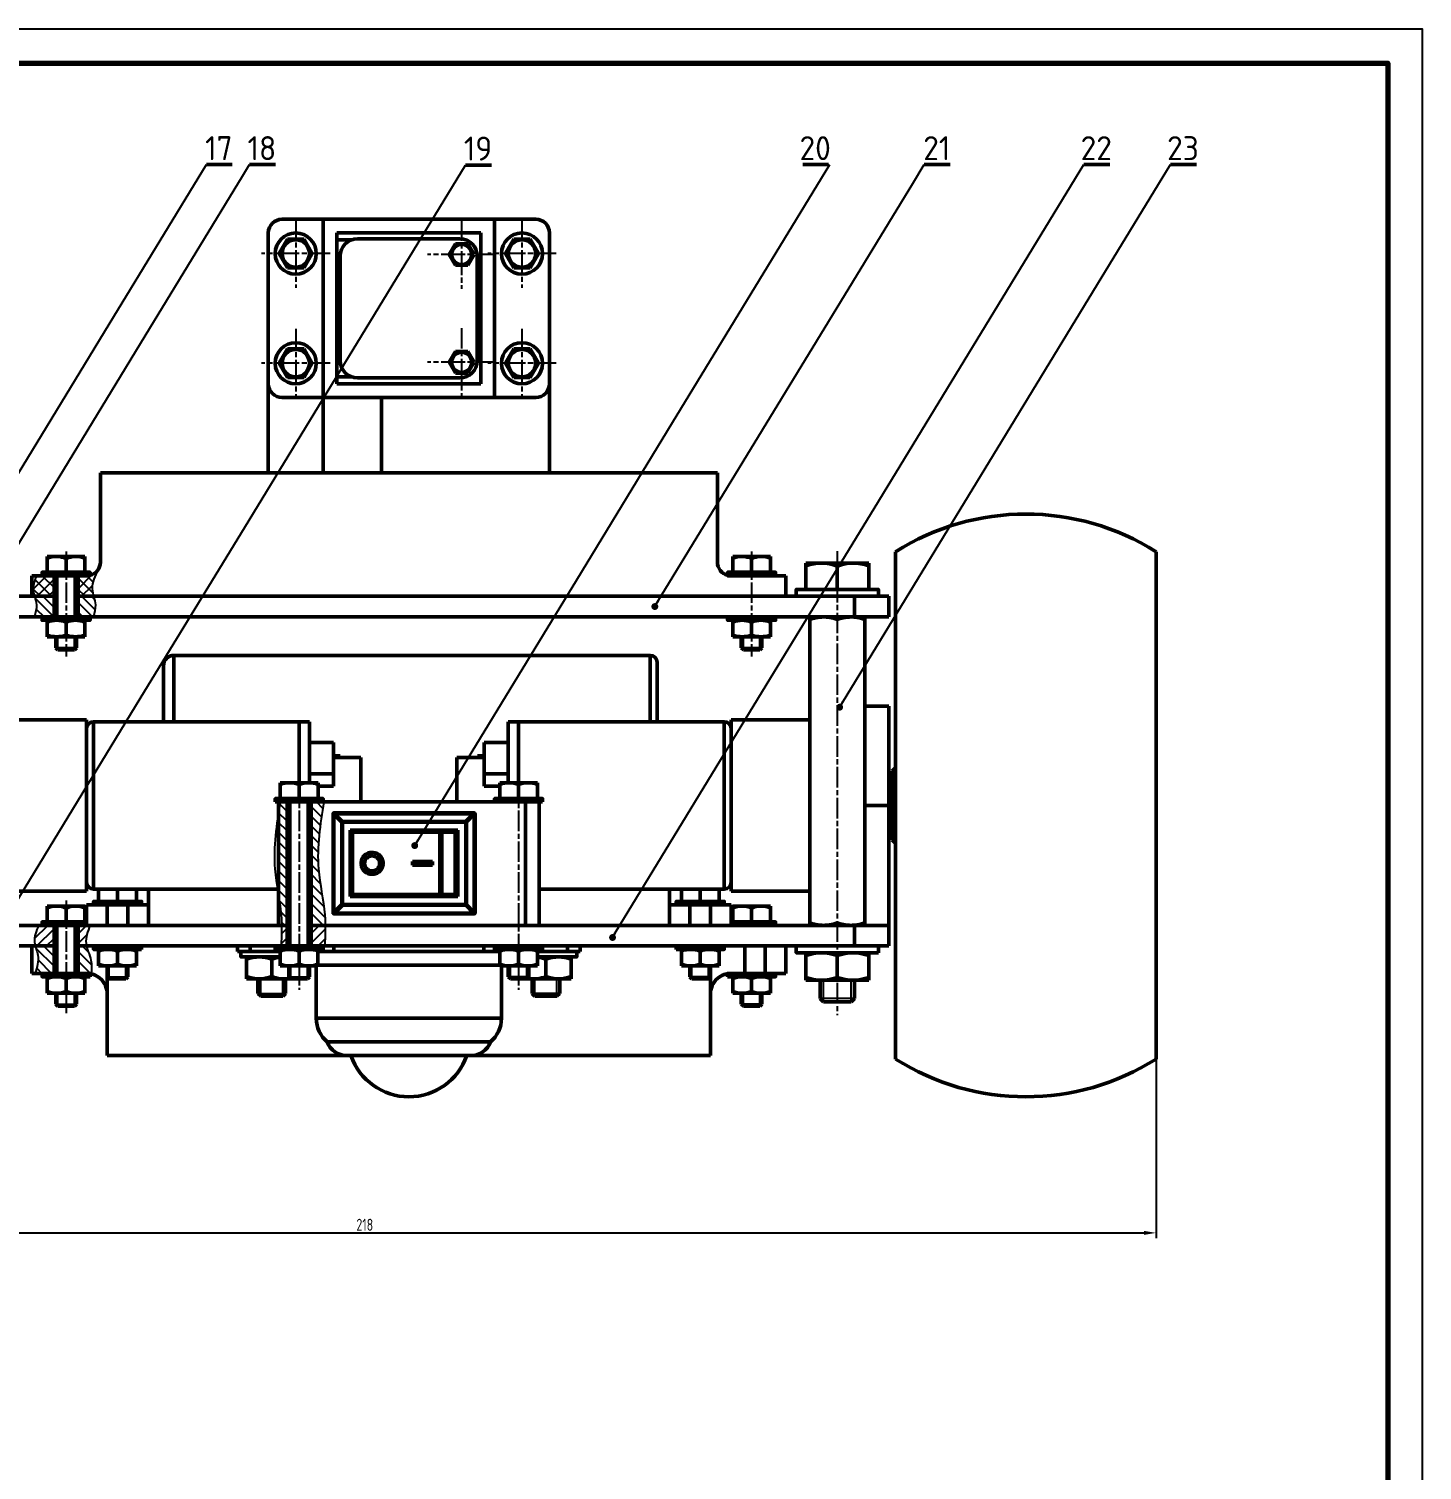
# Model space of a CAD drawing. Header units: millimetres. Extents: x -10 to 1179, y 16 to 857.
# Drawn here: x 772.6 to 1179.1, y 436.1 to 856.6 of the extents above; entities that cross this region are included whole.
import ezdxf

# ---------------------------------------------------------------- set-up
doc = ezdxf.new("R2010")
doc.units = ezdxf.units.MM
doc.header["$LTSCALE"] = 0.25
doc.linetypes.add('ACAD_ISO08W100', pattern=[36, 24, -3, 6, -3])
for name, color, linetype, lineweight in [('Duong_dam', 1, 'Continuous', 50), ('Duong_manh', 5, 'Continuous', 25), ('Duong_tam', 110, 'ACAD_ISO08W100', 25), ('Khung_ten', 191, 'Continuous', 70)]:
    doc.layers.add(name, color=color, linetype=linetype, lineweight=lineweight)
doc.layers.add('Khung_bao', color=8, linetype='Continuous', lineweight=25, plot=False)
doc.styles.get("Standard").update_dxf_attribs({"font": 'tcvn+7284-2003i.ttf', "width": 0.76, "height": 3.5})
doc.styles.add('TCVN', font='tcvn+7284-2003i.ttf', dxfattribs={"height": 7})
doc.dimstyles.new('ISO-25-copy', dxfattribs={"dimtxt": 3.5, "dimasz": 3.5, "dimexe": 1.5, "dimexo": 0, "dimtad": 1, "dimtoh": 1, "dimtxsty": 'Standard', "dimcen": 5, "dimadec": 0, "dimazin": 0, "dimtfac": 1, "dimtmove": 0, "dimatfit": 3, "dimfxl": 1, "dimarcsym": 0})
pattern_1 = [(135, (1396.7345, -2222.835), (-1.4142136, -1.4142136), [])]
pattern_2 = [(45, (1396.7345, -2222.835), (-1.4142136, 1.4142136), [])]

# ---------------------------------------------------------------- blocks, each defined once
blk = doc.blocks.new('*D119')
at = {"layer": 'Defpoints', "color": 0, "transparency": 16777216}
for p in [(665.46, 556.08), (1101.46, 556.08), (1101.46, 505.36)]:
    blk.add_point(p, dxfattribs=at)
at = {"layer": 'Duong_manh', "color": 0, "linetype": 'Continuous', "lineweight": -2, "transparency": 16777216}
for p, q in [((665.46, 556.08), (665.46, 503.86)), ((1101.46, 556.08), (1101.46, 503.86)), ((668.96, 505.36), (1097.96, 505.36))]:
    blk.add_line(p, q, dxfattribs=at)
at = {"layer": 'Duong_manh', "color": 0, "transparency": 16777216}
for points in [[(668.96, 505.94), (668.96, 504.78), (665.46, 505.36)], [(1097.96, 505.94), (1097.96, 504.78), (1101.46, 505.36)]]:
    blk.add_solid(points, dxfattribs=at)
at = {"layer": 'Duong_manh', "color": 0, "transparency": 16777216, "insert": (870.6, 507.73), "char_height": 3.5, "attachment_point": 5}
blk.add_mtext('218', dxfattribs=at)
blk = doc.blocks.new('_Dot')
at = {"color": 0, "linetype": 'ByBlock', "lineweight": -2}
blk.add_line((-0.5, 0), (-1, 0), dxfattribs=at)
at = {"color": 0, "linetype": 'ByBlock', "const_width": 0.5}
blk.add_lwpolyline([(-0.25, 0, 1), (0.25, 0, 1)], format="xyb", close=True, dxfattribs=at)

msp = doc.modelspace()

# ---------------------------------------------------------------- hatches: boundary and pattern name
at = {"layer": 'Duong_manh'}
h = msp.add_hatch(dxfattribs=at)
h.set_pattern_fill('_U', color=256, scale=2.3, angle=45, double=1, pattern_type=0)
h.set_pattern_definition([(45, (1396.7345, -2222.835), (-1.6263456, 1.6263456), []), (135, (1396.7345, -2222.835), (-1.6263456, -1.6263456), [])])
edge = h.paths.add_edge_path()
edge.add_spline(control_points=[(791.487, 691.077), (791.284, 691.82), (790.596, 694.444), (791.854, 696.99), (792.757, 698.819)], knot_values=[0, 0, 0, 0, 2.2725617, 8.0537651, 8.0537651, 8.0537651, 8.0537651], degree=3, periodic=0)
edge.add_arc((789.455, 701.077), 4, 284.48401, 325.62538, ccw=False)
edge.add_line((790.456, 697.204), (790.456, 697.077))
edge.add_line((790.456, 697.077), (786.961, 697.077))
edge.add_line((786.961, 697.077), (786.961, 691.077))
edge.add_line((786.961, 691.077), (791.487, 691.077))
edge = h.paths.add_edge_path()
edge.add_spline(control_points=[(774.848, 697.077), (774.338, 695.82), (773.533, 693.834), (774.047, 691.819), (774.254, 691.077)], knot_values=[0, 0, 0, 0, 3.9123082, 6.1821122, 6.1821122, 6.1821122, 6.1821122], degree=3, periodic=0)
edge.add_line((774.254, 691.077), (779.949, 691.077))
edge.add_line((779.949, 691.077), (779.949, 697.077))
edge.add_line((779.949, 697.077), (776.456, 697.077))
edge.add_line((776.456, 697.077), (774.848, 697.077))
h = msp.add_hatch(dxfattribs=at)
h.set_pattern_fill('_U', color=256, scale=2, angle=135, pattern_type=0)
h.set_pattern_definition(pattern_1)
edge = h.paths.add_edge_path()
edge.add_line((779.949, 691.077), (774.254, 691.077))
edge.add_spline(control_points=[(774.254, 691.077), (774.483, 690.252), (775.089, 688.255), (774.538, 686.251), (774.215, 685.077)], knot_values=[6.1821122, 6.1821122, 6.1821122, 6.1821122, 8.7040199, 12.2691773, 12.2691773, 12.2691773, 12.2691773], degree=3, periodic=0)
edge.add_line((774.215, 685.077), (779.949, 685.077))
edge.add_line((779.949, 685.077), (779.949, 691.077))
edge = h.paths.add_edge_path()
edge.add_spline(control_points=[(791.418, 685.077), (791.736, 686.25), (792.277, 688.252), (791.711, 690.253), (791.487, 691.077)], knot_values=[8.0537651, 8.0537651, 8.0537651, 8.0537651, 11.6189225, 14.1380724, 14.1380724, 14.1380724, 14.1380724], degree=3, periodic=0)
edge.add_line((791.487, 691.077), (786.961, 691.077))
edge.add_line((786.961, 691.077), (786.961, 685.077))
edge.add_line((786.961, 685.077), (790.455, 685.077))
edge.add_line((790.455, 685.077), (791.418, 685.077))
h = msp.add_hatch(dxfattribs=at)
h.set_pattern_fill('_U', color=256, scale=2, angle=135, pattern_type=0)
h.set_pattern_definition(pattern_1)
edge = h.paths.add_edge_path()
edge.add_line((847.97, 631.077), (845.919, 631.077))
edge.add_spline(control_points=[(845.919, 631.077), (845.763, 630.102), (845.606, 629.127), (845.455, 628.153)], knot_values=[0, 0, 0, 0, 2.9253951, 2.9253951, 2.9253951, 2.9253951], degree=3, periodic=0)
edge.add_line((845.455, 628.153), (845.455, 603.797))
edge.add_spline(control_points=[(845.455, 603.797), (845.763, 601.91), (846.201, 599.011), (846.311, 596.094), (846.324, 595.077)], knot_values=[27.423294, 27.423294, 27.423294, 27.423294, 33.1433534, 36.1952662, 36.1952662, 36.1952662, 36.1952662], degree=3, periodic=0)
edge.add_line((846.324, 595.077), (847.97, 595.077))
edge.add_line((847.97, 595.077), (847.97, 631.077))
edge = h.paths.add_edge_path()
edge.add_spline(control_points=[(859.056, 595.077), (859.043, 596.094), (858.834, 601.609), (855.83, 613.499), (857.602, 624.542), (858.651, 631.077)], knot_values=[0, 0, 0, 0, 3.0519128, 16.5838648, 36.1952662, 36.1952662, 36.1952662, 36.1952662], degree=3, periodic=0)
edge.add_line((858.651, 631.077), (854.955, 631.077))
edge.add_line((854.955, 631.077), (854.955, 595.077))
edge.add_line((854.955, 595.077), (859.056, 595.077))
h = msp.add_hatch(dxfattribs=at)
h.set_pattern_fill('_U', color=256, scale=2, angle=45, pattern_type=0)
h.set_pattern_definition(pattern_2)
edge = h.paths.add_edge_path()
edge.add_line((779.934, 589.077), (779.934, 595.077))
edge.add_line((779.934, 595.077), (776.454, 595.077))
edge.add_line((776.454, 595.077), (775.439, 595.077))
edge.add_spline(control_points=[(775.439, 595.077), (774.758, 593.437), (773.925, 591.43), (774.358, 589.44), (774.456, 589.077)], knot_values=[0, 0, 0, 0, 5.0543275, 6.1818664, 6.1818664, 6.1818664, 6.1818664], degree=3, periodic=0)
edge.add_line((774.456, 589.077), (779.934, 589.077))
edge = h.paths.add_edge_path()
edge.add_line((790.454, 595.077), (786.975, 595.077))
edge.add_line((786.975, 595.077), (786.975, 589.077))
edge.add_line((786.975, 589.077), (789.399, 589.077))
edge.add_spline(control_points=[(789.399, 589.077), (789.346, 589.322), (789.015, 591.29), (789.783, 593.309), (790.454, 595.077)], knot_values=[0, 0, 0, 0, 0.7667774, 6.160776, 6.160776, 6.160776, 6.160776], degree=3, periodic=0)
h = msp.add_hatch(dxfattribs=at)
h.set_pattern_fill('_U', color=256, scale=2, angle=45, pattern_type=0)
h.set_pattern_definition(pattern_2)
edge = h.paths.add_edge_path()
edge.add_line((847.97, 595.077), (846.324, 595.077))
edge.add_spline(control_points=[(846.324, 595.077), (846.348, 593.081), (846.271, 591.079), (846.195, 589.077)], knot_values=[36.1952662, 36.1952662, 36.1952662, 36.1952662, 42.1877275, 42.1877275, 42.1877275, 42.1877275], degree=3, periodic=0)
edge.add_line((846.195, 589.077), (847.97, 589.077))
edge.add_line((847.97, 589.077), (847.97, 595.077))
edge = h.paths.add_edge_path()
edge.add_spline(control_points=[(858.927, 589.077), (859.003, 591.079), (859.08, 593.081), (859.056, 595.077)], knot_values=[36.1952662, 36.1952662, 36.1952662, 36.1952662, 42.1877275, 42.1877275, 42.1877275, 42.1877275], degree=3, periodic=0)
edge.add_line((859.056, 595.077), (854.955, 595.077))
edge.add_line((854.955, 595.077), (854.955, 589.077))
edge.add_line((854.955, 589.077), (858.927, 589.077))
h = msp.add_hatch(dxfattribs=at)
h.set_pattern_fill('_U', color=256, scale=2, angle=135, pattern_type=0)
h.set_pattern_definition(pattern_1)
edge = h.paths.add_edge_path()
edge.add_line((779.934, 589.077), (774.456, 589.077))
edge.add_spline(control_points=[(774.456, 589.077), (774.702, 588.173), (775.77, 585.552), (774.981, 582.848), (774.464, 581.077)], knot_values=[6.1818664, 6.1818664, 6.1818664, 6.1818664, 8.9885386, 14.3204183, 14.3204183, 14.3204183, 14.3204183], degree=3, periodic=0)
edge.add_line((774.464, 581.077), (779.934, 581.077))
edge.add_line((779.934, 581.077), (779.934, 589.077))
edge = h.paths.add_edge_path()
edge.add_spline(control_points=[(790.79, 580.898), (790.878, 582.243), (791.06, 585.053), (789.703, 587.689), (789.399, 589.077)], knot_values=[6.160776, 6.160776, 6.160776, 6.160776, 10.1572472, 14.5103411, 14.5103411, 14.5103411, 14.5103411], degree=3, periodic=0)
edge.add_line((789.399, 589.077), (786.975, 589.077))
edge.add_line((786.975, 589.077), (786.975, 581.077))
edge.add_line((786.975, 581.077), (790.454, 581.077))
edge.add_line((790.454, 581.077), (790.454, 580.954))
edge.add_spline(control_points=[(790.454, 580.954), (790.568, 580.937), (790.68, 580.919), (790.79, 580.898)], knot_values=[0.8847074, 0.8847074, 0.8847074, 0.8847074, 0.9143753, 0.9143753, 0.9143753, 0.9143753], degree=3, periodic=0)

# ---------------------------------------------------------------- linework, layer by layer
at = {"layer": 'Duong_dam'}
for p, q in [((831.926, 817.025), (824.374, 817.025)), ((844.501, 817.025), (836.949, 817.025)), ((907.544, 816.903), (899.992, 816.903)), ((1005.907, 817.025), (998.355, 817.025)), ((1041.384, 817.025), (1033.832, 817.025)), ((1087.919, 817.025), (1080.366, 817.025)), ((1113.21, 817.025), (1105.658, 817.025)), ((920.455, 801.077), (846.455, 801.077)), ((858.455, 801.077), (858.455, 727.077)), ((908.455, 749.077), (908.455, 801.077)), ((842.455, 727.077), (842.455, 797.077)), ((848.041, 795.259), (845.627, 791.077)), ((852.869, 795.259), (848.041, 795.259)), ((855.284, 791.077), (852.869, 795.259)), ((904.455, 797.077), (862.455, 797.077)), ((862.455, 797.077), (862.455, 753.077)), ((866.787, 795.077), (862.455, 795.077)), ((898.347, 795.377), (868.507, 795.377)), ((904.455, 753.077), (904.455, 797.077)), ((914.041, 795.259), (911.627, 791.077)), ((918.869, 795.259), (914.041, 795.259)), ((921.284, 791.077), (918.869, 795.259)), ((924.455, 797.077), (924.455, 727.077)), ((845.627, 791.077), (848.041, 786.895)), ((852.869, 786.895), (855.284, 791.077)), ((897.041, 793.948), (895.226, 790.805)), ((895.226, 790.805), (897.041, 787.662)), ((900.67, 793.948), (897.041, 793.948)), ((902.484, 790.805), (900.67, 793.948)), ((900.67, 787.662), (902.484, 790.805)), ((911.627, 791.077), (914.041, 786.895)), ((918.869, 786.895), (921.284, 791.077)), ((848.041, 786.895), (852.869, 786.895)), ((863.427, 790.297), (863.427, 759.857)), ((897.041, 787.662), (900.67, 787.662)), ((903.427, 759.857), (903.427, 790.297)), ((914.041, 786.895), (918.869, 786.895)), ((848.041, 763.259), (845.627, 759.077)), ((852.869, 763.259), (848.041, 763.259)), ((855.284, 759.077), (852.869, 763.259)), ((897.041, 762.492), (895.226, 759.349)), ((900.67, 762.492), (897.041, 762.492)), ((902.484, 759.349), (900.67, 762.492)), ((914.041, 763.259), (911.627, 759.077)), ((918.869, 763.259), (914.041, 763.259)), ((921.284, 759.077), (918.869, 763.259)), ((845.627, 759.077), (848.041, 754.895)), ((852.869, 754.895), (855.284, 759.077)), ((895.226, 759.349), (897.041, 756.206)), ((900.67, 756.206), (902.484, 759.349)), ((911.627, 759.077), (914.041, 754.895)), ((918.869, 754.895), (921.284, 759.077)), ((848.041, 754.895), (852.869, 754.895)), ((862.455, 755.077), (866.787, 755.077)), ((862.455, 753.077), (904.455, 753.077)), ((868.507, 754.777), (898.347, 754.777)), ((897.041, 756.206), (900.67, 756.206)), ((914.041, 754.895), (918.869, 754.895)), ((846.455, 749.077), (920.455, 749.077)), ((875.455, 727.077), (875.455, 749.077)), ((842.455, 727.077), (924.455, 727.077)), ((923.455, 727.077), (843.455, 727.077)), ((788.956, 702.697), (777.956, 702.697)), ((777.956, 698.077), (777.956, 702.697)), ((788.956, 702.697), (788.956, 698.077)), ((977.955, 702.697), (988.955, 702.697)), ((977.955, 702.697), (977.955, 698.077)), ((988.955, 698.077), (988.955, 702.697)), ((1025.455, 630.077), (1025.455, 704.076)), ((1101.455, 704.076), (1101.455, 556.077)), ((777.956, 698.077), (788.956, 698.077)), ((783.456, 698.077), (783.456, 702.131)), ((988.955, 698.077), (977.955, 698.077)), ((983.455, 698.077), (983.455, 702.131)), ((1017.62, 700.777), (999.287, 700.777)), ((999.287, 693.077), (999.287, 700.777)), ((1008.454, 693.077), (1008.454, 699.833)), ((1017.62, 700.777), (1017.62, 693.077)), ((779.129, 697.077), (787.782, 697.077)), ((779.949, 697.077), (779.949, 685.077)), ((780.447, 685.077), (780.447, 697.077)), ((786.464, 685.077), (786.464, 697.077)), ((786.961, 697.077), (786.961, 685.077)), ((999.287, 693.077), (1017.62, 693.077)), ((777.955, 684.077), (788.955, 684.077)), ((777.955, 684.077), (777.955, 679.277)), ((779.428, 685.077), (779.128, 685.077)), ((783.455, 683.585), (783.455, 679.769)), ((787.482, 685.077), (787.781, 685.077)), ((788.955, 684.077), (788.955, 679.277)), ((848.455, 685.077), (854.455, 685.077)), ((988.955, 684.077), (977.955, 684.077)), ((977.955, 684.077), (977.955, 679.277)), ((983.455, 683.585), (983.455, 679.769)), ((988.955, 684.077), (988.955, 679.277)), ((788.955, 679.277), (777.955, 679.277)), ((780.443, 679.277), (780.443, 676.088)), ((786.466, 679.277), (786.466, 676.088)), ((977.955, 679.277), (988.955, 679.277)), ((980.444, 679.277), (980.444, 676.088)), ((986.467, 679.277), (986.467, 676.088)), ((780.443, 676.088), (781.05, 675.481)), ((781.05, 675.481), (785.86, 675.481)), ((785.86, 675.481), (786.466, 676.088)), ((814.863, 673.827), (953.863, 673.827)), ((953.863, 673.827), (953.863, 654.477)), ((980.444, 676.088), (981.051, 675.481)), ((981.051, 675.481), (985.861, 675.481)), ((985.861, 675.481), (986.467, 676.088)), ((789.455, 655.077), (766.455, 655.077)), ((854.455, 654.477), (791.455, 654.477)), ((851.455, 654.477), (851.455, 635.734)), ((854.455, 654.477), (854.455, 636.697)), ((975.455, 654.477), (912.455, 654.477)), ((912.455, 636.697), (912.455, 654.477)), ((915.455, 636.697), (915.455, 654.477)), ((854.455, 648.462), (861.455, 648.462)), ((861.455, 648.462), (861.455, 635.734)), ((905.455, 635.734), (905.455, 648.462)), ((912.455, 648.462), (905.455, 648.462)), ((861.455, 644.577), (863.455, 644.577)), ((869.455, 644.077), (861.455, 644.077)), ((863.455, 644.577), (863.455, 644.077)), ((869.455, 644.077), (869.455, 631.077)), ((897.455, 644.077), (905.455, 644.077)), ((897.455, 631.077), (897.455, 644.077)), ((903.455, 644.077), (903.455, 644.577)), ((905.455, 644.577), (903.455, 644.577)), ((854.455, 639.269), (861.455, 639.269)), ((912.455, 639.269), (905.455, 639.269)), ((856.953, 636.697), (845.953, 636.697)), ((845.953, 632.077), (845.953, 636.697)), ((851.453, 632.077), (851.453, 636.131)), ((851.454, 635.734), (851.455, 635.734)), ((856.953, 636.697), (856.953, 632.077)), ((856.953, 635.734), (861.455, 635.734)), ((909.958, 635.734), (905.455, 635.734)), ((909.958, 636.697), (920.958, 636.697)), ((909.958, 636.697), (909.958, 632.077)), ((915.458, 632.077), (915.458, 636.131)), ((920.958, 632.077), (920.958, 636.697)), ((845.455, 631.077), (921.455, 631.077)), ((845.455, 631.077), (845.455, 628.153)), ((845.953, 632.077), (856.953, 632.077)), ((847.97, 631.077), (847.97, 589.077)), ((848.455, 631.077), (848.455, 589.077)), ((854.455, 589.077), (854.455, 631.077)), ((854.955, 631.077), (854.955, 589.077)), ((920.958, 632.077), (909.958, 632.077)), ((917.455, 631.077), (917.455, 595.077)), ((921.455, 631.077), (921.455, 595.077)), ((845.455, 628.153), (845.455, 603.797)), ((861.355, 627.674), (861.355, 598.674)), ((902.555, 627.874), (861.555, 627.874)), ((861.567, 627.474), (863.867, 625.175)), ((861.567, 627.474), (861.567, 598.874)), ((861.755, 627.662), (864.055, 625.362)), ((902.355, 627.662), (861.755, 627.662)), ((902.355, 627.662), (900.055, 625.362)), ((902.543, 627.474), (900.243, 625.175)), ((902.543, 598.874), (902.543, 627.474)), ((902.755, 598.674), (902.755, 627.674)), ((1025.455, 630.077), (1025.455, 556.077)), ((863.995, 625.234), (863.867, 625.175)), ((863.867, 625.175), (863.867, 601.174)), ((864.055, 625.362), (863.995, 625.234)), ((900.055, 625.362), (864.055, 625.362)), ((900.055, 625.175), (864.055, 625.175)), ((864.055, 625.175), (864.055, 601.174)), ((866.355, 622.874), (866.355, 603.474)), ((897.755, 622.874), (866.355, 622.874)), ((896.566, 622.674), (867.014, 622.674)), ((897.755, 603.474), (897.755, 622.874)), ((900.115, 625.234), (900.055, 625.362)), ((900.055, 601.174), (900.055, 625.175)), ((900.243, 625.175), (900.115, 625.234)), ((900.243, 601.174), (900.243, 625.175)), ((866.614, 622.274), (866.614, 604.074)), ((896.956, 622.274), (866.614, 622.274)), ((867.056, 622.274), (867.056, 604.074)), ((892.491, 622.274), (892.491, 604.074)), ((893.074, 622.274), (893.074, 604.074)), ((896.956, 622.274), (896.956, 604.074)), ((871.515, 616.131), (872.739, 616.374)), ((872.738, 616.374), (872.739, 616.374)), ((872.739, 609.974), (871.515, 610.218)), ((872.738, 609.974), (872.739, 609.974)), ((884.479, 612.674), (884.479, 613.674)), ((890.321, 613.674), (890.321, 612.674)), ((890.321, 613.674), (890.34, 613.674)), ((890.321, 612.674), (890.34, 612.674)), ((890.34, 613.674), (890.34, 612.674)), ((792.955, 605.677), (792.955, 602.077)), ((798.455, 602.077), (798.455, 605.677)), ((803.955, 602.077), (803.955, 605.677)), ((962.955, 602.077), (962.955, 605.677)), ((968.455, 602.077), (968.455, 605.677)), ((973.955, 605.677), (973.955, 602.077)), ((789.455, 605.077), (766.455, 605.077)), ((803.955, 602.077), (792.955, 602.077)), ((845.455, 603.797), (845.455, 595.077)), ((866.355, 603.474), (897.755, 603.474)), ((896.956, 604.074), (866.614, 604.074)), ((896.566, 603.674), (867.014, 603.674)), ((962.955, 602.077), (973.955, 602.077)), ((777.954, 600.697), (788.954, 600.697)), ((777.954, 600.697), (777.954, 596.077)), ((783.454, 596.077), (783.454, 600.131)), ((788.954, 596.077), (788.954, 600.697)), ((789.455, 601.077), (789.455, 595.077)), ((789.455, 601.077), (807.455, 601.077)), ((795.455, 601.077), (795.455, 595.077)), ((801.455, 601.077), (801.455, 595.077)), ((861.555, 598.474), (902.555, 598.474)), ((861.567, 598.874), (863.867, 601.174)), ((861.755, 598.686), (864.055, 600.986)), ((861.755, 598.686), (902.355, 598.686)), ((863.867, 601.174), (863.995, 601.114)), ((863.995, 601.114), (864.055, 600.986)), ((864.055, 601.174), (900.055, 601.174)), ((864.055, 600.986), (900.055, 600.986)), ((900.055, 600.986), (900.115, 601.114)), ((902.355, 598.686), (900.055, 600.986)), ((900.115, 601.114), (900.243, 601.174)), ((902.543, 598.874), (900.243, 601.174)), ((977.455, 601.077), (959.455, 601.077)), ((965.455, 601.077), (965.455, 595.077)), ((971.455, 601.077), (971.455, 595.077)), ((977.455, 601.077), (977.455, 595.077)), ((988.956, 600.697), (977.956, 600.697)), ((977.956, 596.077), (977.956, 600.697)), ((983.456, 596.077), (983.456, 600.131)), ((988.956, 600.697), (988.956, 596.077)), ((743.455, 595.077), (847.97, 595.077)), ((788.954, 596.077), (777.954, 596.077)), ((779.934, 595.077), (779.934, 581.077)), ((780.434, 581.077), (780.434, 595.077)), ((786.452, 581.077), (786.452, 595.077)), ((786.975, 595.077), (786.975, 581.077)), ((1023.455, 595.077), (854.955, 595.077)), ((910.722, 595.077), (920.188, 595.077)), ((916.965, 595.077), (929.945, 595.077)), ((977.956, 596.077), (988.956, 596.077)), ((773.455, 581.077), (773.455, 589.077)), ((798.496, 589.077), (798.944, 589.077)), ((909.414, 589.077), (908.964, 589.077)), ((909.414, 589.077), (921.496, 589.077)), ((921.496, 589.077), (921.944, 589.077)), ((981.455, 589.077), (981.455, 581.077)), ((987.455, 581.077), (987.455, 589.077)), ((993.455, 581.077), (993.455, 589.077)), ((803.955, 588.077), (792.955, 588.077)), ((792.955, 583.277), (792.955, 588.077)), ((798.455, 583.769), (798.455, 587.585)), ((803.955, 583.277), (803.955, 588.077)), ((845.944, 585.877), (836.123, 585.877)), ((836.123, 579.477), (836.123, 585.877)), ((837.414, 587.477), (836.966, 587.477)), ((845.944, 587.477), (837.414, 587.477)), ((843.456, 580.133), (843.456, 585.221)), ((845.944, 588.077), (856.944, 588.077)), ((845.944, 588.077), (845.944, 583.277)), ((851.444, 587.585), (851.444, 583.769)), ((856.944, 588.077), (856.944, 583.277)), ((920.966, 588.077), (909.966, 588.077)), ((909.966, 588.077), (909.966, 583.277)), ((915.466, 587.585), (915.466, 583.769)), ((920.966, 588.077), (920.966, 583.277)), ((920.966, 587.477), (929.496, 587.477)), ((920.966, 585.877), (930.787, 585.877)), ((923.454, 580.133), (923.454, 585.221)), ((929.496, 587.477), (929.944, 587.477)), ((930.787, 579.477), (930.787, 585.877)), ((962.955, 588.077), (973.955, 588.077)), ((962.955, 583.277), (962.955, 588.077)), ((968.455, 583.769), (968.455, 587.585)), ((973.955, 583.277), (973.955, 588.077)), ((999.29, 587.077), (1017.623, 587.077)), ((999.29, 579.077), (999.29, 587.077)), ((1008.456, 579.897), (1008.456, 586.257)), ((1017.623, 579.077), (1017.623, 587.077)), ((789.455, 581.077), (773.455, 581.077)), ((792.955, 583.277), (803.955, 583.277)), ((795.444, 583.277), (795.444, 580.088)), ((801.467, 583.277), (801.467, 580.088)), ((856.944, 583.277), (845.944, 583.277)), ((848.431, 583.277), (848.431, 580.088)), ((854.454, 583.277), (854.454, 580.088)), ((909.966, 583.277), (920.966, 583.277)), ((912.456, 583.277), (912.456, 580.088)), ((918.479, 583.277), (918.479, 580.088)), ((973.955, 583.277), (962.955, 583.277)), ((965.444, 583.277), (965.444, 580.088)), ((971.467, 583.277), (971.467, 580.088)), ((977.455, 581.077), (993.455, 581.077)), ((788.954, 580.077), (777.954, 580.077)), ((777.954, 575.277), (777.954, 580.077)), ((783.454, 575.769), (783.454, 579.585)), ((788.954, 575.277), (788.954, 580.077)), ((796.05, 579.481), (795.444, 580.088)), ((795.455, 557.077), (795.455, 580.076)), ((795.455, 557.077), (795.455, 580.076)), ((800.86, 579.481), (796.05, 579.481)), ((801.467, 580.088), (800.86, 579.481)), ((836.123, 579.477), (850.79, 579.477)), ((839.437, 579.477), (839.437, 575.22)), ((847.475, 579.477), (847.475, 575.22)), ((849.038, 579.481), (848.431, 580.088)), ((853.848, 579.481), (849.038, 579.481)), ((850.79, 579.477), (850.79, 579.481)), ((854.454, 580.088), (853.848, 579.481)), ((912.456, 580.088), (913.063, 579.481)), ((913.063, 579.481), (917.873, 579.481)), ((916.121, 579.477), (916.121, 579.481)), ((930.787, 579.477), (916.121, 579.477)), ((917.873, 579.481), (918.479, 580.088)), ((919.435, 579.477), (919.435, 575.22)), ((927.473, 579.477), (927.473, 575.22)), ((965.444, 580.088), (966.05, 579.481)), ((966.05, 579.481), (970.86, 579.481)), ((970.86, 579.481), (971.467, 580.088)), ((971.455, 557.077), (971.455, 580.076)), ((971.455, 557.077), (971.455, 580.076)), ((977.956, 580.077), (988.956, 580.077)), ((977.956, 575.277), (977.956, 580.077)), ((983.456, 575.769), (983.456, 579.585)), ((988.956, 575.277), (988.956, 580.077)), ((1017.623, 579.077), (999.29, 579.077)), ((1003.432, 579.077), (1003.432, 573.756)), ((1013.48, 579.077), (1013.48, 573.756)), ((777.954, 575.277), (788.954, 575.277)), ((780.443, 575.277), (780.443, 572.088)), ((781.05, 571.481), (780.443, 572.088)), ((786.466, 572.088), (785.859, 571.481)), ((786.466, 575.277), (786.466, 572.088)), ((840.246, 574.411), (839.437, 575.22)), ((846.666, 574.411), (840.246, 574.411)), ((847.475, 575.22), (846.666, 574.411)), ((919.435, 575.22), (920.244, 574.411)), ((920.244, 574.411), (926.664, 574.411)), ((926.664, 574.411), (927.473, 575.22)), ((988.956, 575.277), (977.956, 575.277)), ((980.444, 575.277), (980.444, 572.088)), ((980.444, 572.088), (981.051, 571.481)), ((985.861, 571.481), (986.467, 572.088)), ((986.467, 575.277), (986.467, 572.088)), ((1003.432, 573.756), (1004.444, 572.744)), ((1004.444, 572.744), (1012.469, 572.744)), ((1012.469, 572.744), (1013.48, 573.756)), ((785.859, 571.481), (781.05, 571.481)), ((981.051, 571.481), (985.861, 571.481))]:
    msp.add_line(p, q, dxfattribs=at)
at = {"layer": 'Duong_dam', "linetype": 'Continuous'}
for p, q in [((793.455, 727.077), (793.455, 701.077)), ((793.455, 727.077), (973.455, 727.077)), ((973.455, 727.077), (973.455, 701.077)), ((773.455, 697.077), (789.455, 697.077)), ((773.455, 697.077), (773.455, 691.077)), ((977.455, 697.077), (993.455, 697.077)), ((993.455, 697.077), (993.455, 691.077)), ((779.949, 691.077), (743.455, 691.077)), ((1023.455, 691.077), (786.961, 691.077)), ((1013.455, 685.077), (1013.455, 691.077)), ((1023.455, 685.077), (1023.455, 691.077)), ((848.455, 685.077), (743.455, 685.077)), ((1000.455, 595.791), (1000.455, 684.362)), ((1016.455, 595.791), (1016.455, 684.362)), ((814.863, 654.477), (814.863, 673.827)), ((811.863, 670.827), (811.863, 654.477)), ((955.863, 654.477), (955.863, 671.827)), ((1023.455, 659.077), (1016.455, 659.077)), ((1023.455, 589.077), (1023.455, 659.077)), ((789.455, 605.077), (789.455, 655.077)), ((836.115, 654.477), (791.455, 654.477)), ((791.455, 605.677), (791.455, 654.477)), ((975.455, 654.477), (975.455, 605.677)), ((1000.455, 655.077), (977.455, 655.077)), ((977.455, 655.077), (977.455, 605.077)), ((1025.455, 641.077), (1024.455, 640.077)), ((1024.455, 620.077), (1024.455, 640.077)), ((1025.455, 641.077), (1025.455, 619.077)), ((1024.455, 637.077), (1023.455, 637.077)), ((1023.455, 630.077), (1016.455, 630.077)), ((1023.455, 623.077), (1024.455, 623.077)), ((1024.455, 620.077), (1025.455, 619.077)), ((791.455, 605.677), (845.144, 605.677)), ((807.455, 605.677), (807.455, 595.077)), ((921.455, 605.677), (975.455, 605.677)), ((959.455, 605.677), (959.455, 595.077)), ((977.455, 605.077), (1000.455, 605.077)), ((1013.455, 589.077), (1013.455, 595.077)), ((779.934, 589.077), (743.455, 589.077)), ((1023.455, 589.077), (786.975, 589.077)), ((833.455, 587.477), (833.455, 589.077)), ((837.205, 589.077), (837.205, 587.477)), ((861.58, 589.077), (861.58, 587.477)), ((905.33, 589.077), (905.33, 587.477)), ((918.455, 589.07), (918.455, 589.077)), ((929.705, 589.077), (929.705, 587.477)), ((933.455, 587.477), (933.455, 589.077)), ((833.455, 587.477), (845.944, 587.477)), ((909.966, 587.477), (856.944, 587.477)), ((933.455, 587.477), (920.966, 587.477)), ((856.455, 567.959), (856.455, 583.277)), ((856.944, 583.477), (909.966, 583.477)), ((910.455, 567.959), (910.455, 583.277)), ((910.455, 567.959), (856.455, 567.959)), ((859.655, 561.077), (907.255, 561.077)), ((868.555, 557.077), (795.455, 557.077)), ((865.312, 557.077), (901.598, 557.077)), ((971.455, 557.077), (898.355, 557.077))]:
    msp.add_line(p, q, dxfattribs=at)
at = {"layer": 'Duong_dam'}
for points in [[(776.456, 697.077), (790.456, 697.077), (790.456, 698.077), (776.456, 698.077)], [(990.455, 697.077), (976.455, 697.077), (976.455, 698.077), (990.455, 698.077)], [(1020.454, 691.077), (996.454, 691.077), (996.454, 693.077), (1020.454, 693.077)], [(790.455, 685.077), (776.455, 685.077), (776.455, 684.077), (790.455, 684.077)], [(976.455, 685.077), (990.455, 685.077), (990.455, 684.077), (976.455, 684.077)], [(844.453, 631.077), (858.453, 631.077), (858.453, 632.077), (844.453, 632.077)], [(922.458, 631.077), (908.458, 631.077), (908.458, 632.077), (922.458, 632.077)], [(805.455, 601.077), (791.455, 601.077), (791.455, 602.077), (805.455, 602.077)], [(961.455, 601.077), (975.455, 601.077), (975.455, 602.077), (961.455, 602.077)], [(805.455, 588.077), (791.455, 588.077), (791.455, 589.077), (805.455, 589.077)], [(858.444, 589.077), (844.444, 589.077), (844.444, 588.077), (858.444, 588.077)], [(908.466, 589.077), (922.466, 589.077), (922.466, 588.077), (908.466, 588.077)], [(961.455, 588.077), (975.455, 588.077), (975.455, 589.077), (961.455, 589.077)], [(1020.456, 587.077), (996.456, 587.077), (996.456, 589.077), (1020.456, 589.077)], [(790.454, 580.077), (776.454, 580.077), (776.454, 581.077), (790.454, 581.077)], [(976.456, 580.077), (990.456, 580.077), (990.456, 581.077), (976.456, 581.077)]]:
    msp.add_lwpolyline(points, close=True, dxfattribs=at)
for points in [[(1023.455, 685.077), (918.455, 685.077), (912.455, 685.077), (854.455, 685.077)], [(790.454, 595.077), (776.454, 595.077), (776.454, 596.077), (789.455, 596.077)], [(976.456, 595.077), (990.456, 595.077), (990.456, 596.077), (977.455, 596.077)], [(845.944, 587.477), (834.456, 587.477), (834.456, 585.877), (845.944, 585.877)], [(920.966, 587.477), (932.454, 587.477), (932.454, 585.877), (920.966, 585.877)]]:
    msp.add_lwpolyline(points, dxfattribs=at)
at = {"layer": 'Duong_dam', "flags": 128}
msp.add_lwpolyline([(892.491, 604.074), (892.495, 603.996), (892.507, 603.921), (892.527, 603.852), (892.553, 603.791), (892.585, 603.742), (892.622, 603.705), (892.662, 603.682), (892.703, 603.674)], dxfattribs=at)
at = {"layer": 'Duong_dam'}
for centre, radius in [((850.455, 791.077), 6), ((850.455, 791.077), 3.983), ((916.455, 791.077), 6), ((916.455, 791.077), 3.983), ((898.855, 790.805), 2.94), ((850.455, 759.077), 6), ((850.455, 759.077), 3.983), ((898.855, 759.349), 2.94), ((916.455, 759.077), 6), ((916.455, 759.077), 3.983)]:
    msp.add_circle(centre, radius, dxfattribs=at)
for centre, radius, start, end in [((846.455, 797.077), 4, 90, 180), ((920.455, 797.077), 4, 0, 90), ((868.507, 790.297), 5.08, 90, 180), ((898.347, 790.297), 5.08, 0, 90), ((868.507, 759.857), 5.08, 180, 270), ((898.347, 759.857), 5.08, 270, 0), ((846.455, 753.077), 4, 180, 270), ((920.455, 753.077), 4, 270, 0), ((1063.455, 643.943), 71.134, 57.70988, 122.29012), ((780.598, 695.201), 7.496, 67.58788, 110.63913), ((786.313, 695.201), 7.496, 69.36087, 112.41212), ((980.597, 695.201), 7.496, 67.58788, 110.63913), ((986.313, 695.201), 7.496, 69.36087, 112.41212), ((1003.691, 688.284), 12.493, 67.58788, 110.63913), ((1013.217, 688.284), 12.493, 69.36087, 112.41212), ((780.705, 676.148), 7.929, 69.70545, 110.29455), ((786.205, 676.148), 7.929, 69.70545, 110.29455), ((980.705, 676.148), 7.929, 69.70545, 110.29455), ((986.205, 676.148), 7.929, 69.70545, 110.29455), ((780.705, 687.206), 7.929, 249.70545, 290.29455), ((786.205, 687.206), 7.929, 249.70545, 290.29455), ((980.705, 687.206), 7.929, 249.70545, 290.29455), ((986.205, 687.206), 7.929, 249.70545, 290.29455), ((848.595, 629.201), 7.496, 67.58788, 110.63913), ((854.311, 629.201), 7.496, 69.36087, 112.41212), ((912.6, 629.201), 7.496, 67.58788, 110.63913), ((918.315, 629.201), 7.496, 69.36087, 112.41212), ((867.014, 622.274), 0.4, 90.0101, 180), ((892.688, 622.289), 0.386, 357.88621, 87.71737), ((872.74, 613.174), 3.2, 90.0295, 269.9705), ((867.014, 604.074), 0.4, 180, 270.02388), ((892.688, 604.06), 0.386, 272.28263, 2.11379), ((780.597, 593.201), 7.496, 67.58788, 110.63913), ((786.312, 593.201), 7.496, 69.36087, 112.41212), ((980.598, 593.201), 7.496, 67.58788, 110.63913), ((986.314, 593.201), 7.496, 69.36087, 112.41212), ((795.705, 580.148), 7.929, 69.70545, 110.29455), ((801.205, 580.148), 7.929, 69.70545, 110.29455), ((839.79, 575.306), 10.571, 69.70545, 110.29455), ((847.123, 575.306), 10.571, 96.40291, 110.29455), ((848.694, 580.148), 7.929, 69.70545, 110.29455), ((854.194, 580.148), 7.929, 69.70545, 110.29455), ((912.716, 580.148), 7.929, 69.70545, 110.29455), ((918.216, 580.148), 7.929, 69.70545, 110.29455), ((919.787, 575.306), 10.571, 69.70545, 83.59709), ((927.121, 575.306), 10.571, 69.70545, 110.29455), ((965.705, 580.148), 7.929, 69.70545, 110.29455), ((971.205, 580.148), 7.929, 69.70545, 110.29455), ((1003.873, 573.863), 13.214, 69.70545, 110.29455), ((1013.04, 573.863), 13.214, 69.70545, 110.29455), ((795.705, 591.206), 7.929, 249.70545, 290.29455), ((801.205, 591.206), 7.929, 249.70545, 290.29455), ((848.694, 591.206), 7.929, 249.70545, 290.29455), ((854.194, 591.206), 7.929, 249.70545, 290.29455), ((912.716, 591.206), 7.929, 249.70545, 290.29455), ((918.216, 591.206), 7.929, 249.70545, 290.29455), ((965.705, 591.206), 7.929, 249.70545, 290.29455), ((971.205, 591.206), 7.929, 249.70545, 290.29455), ((780.704, 572.148), 7.929, 69.70545, 110.29455), ((786.204, 572.148), 7.929, 69.70545, 110.29455), ((839.79, 590.048), 10.571, 249.70545, 290.29455), ((847.123, 590.048), 10.571, 249.70545, 279.63825), ((919.787, 590.048), 10.571, 260.36175, 290.29455), ((927.121, 590.048), 10.571, 249.70545, 290.29455), ((980.706, 572.148), 7.929, 69.70545, 110.29455), ((986.206, 572.148), 7.929, 69.70545, 110.29455), ((1003.873, 592.291), 13.214, 249.70545, 290.29455), ((1013.04, 592.291), 13.214, 249.70545, 290.29455), ((780.704, 583.206), 7.929, 249.70545, 290.29455), ((786.204, 583.206), 7.929, 249.70545, 290.29455), ((980.706, 583.206), 7.929, 249.70545, 290.29455), ((986.206, 583.206), 7.929, 249.70545, 290.29455), ((883.455, 562.952), 17.875, 199.18815, 340.81185), ((1063.455, 616.211), 71.134, 237.70988, 302.29012)]:
    msp.add_arc(centre, radius, start, end, dxfattribs=at)
at = {"layer": 'Duong_dam', "linetype": 'Continuous'}
for centre, radius, start, end in [((789.455, 701.077), 4, 284.48401, 0), ((977.455, 701.077), 4, 180, 255.51599), ((814.863, 670.827), 3, 90, 180), ((953.863, 671.827), 2, 0, 90), ((791.455, 652.477), 2, 90, 180), ((975.455, 652.477), 2, 0, 90), ((791.455, 607.677), 2, 180, 270), ((975.455, 607.677), 2, 270, 0), ((865.455, 567.959), 9, 180, 229.87597), ((901.455, 567.959), 9, 310.12403, 0), ((865.312, 563.077), 6, 199.47122, 270), ((901.598, 563.077), 6, 270, 340.52878)]:
    msp.add_arc(centre, radius, start, end, dxfattribs=at)
for points, knots in [([(1004.455, 685.077), (1003.7, 685.031), (1002.345, 684.95), (1001.035, 684.543), (1000.455, 684.362)], [0, 0, 0, 0, 0.5570314, 1, 1, 1, 1]), ([(1000.455, 684.362), (1000.455, 684.586), (1000.455, 684.984), (1000.455, 685.048), (1000.455, 685.077)], [0, 0, 0, 0, 0.5604507, 1, 1, 1, 1]), ([(1008.455, 684.362), (1007.719, 684.586), (1006.406, 684.984), (1005.051, 685.048), (1004.455, 685.077)], [0, 0, 0, 0, 0.5604507, 1, 1, 1, 1]), ([(1012.455, 685.077), (1011.7, 685.031), (1010.345, 684.95), (1009.035, 684.543), (1008.455, 684.362)], [0, 0, 0, 0, 0.55703136, 1, 1, 1, 1]), ([(1016.455, 684.362), (1015.719, 684.586), (1014.406, 684.984), (1013.051, 685.048), (1012.455, 685.077)], [0, 0, 0, 0, 0.5604507, 1, 1, 1, 1]), ([(1016.455, 685.077), (1016.455, 685.031), (1016.455, 684.95), (1016.455, 684.543), (1016.455, 684.362)], [0, 0, 0, 0, 0.5570314, 1, 1, 1, 1]), ([(1004.455, 595.077), (1003.703, 595.122), (1002.348, 595.204), (1001.038, 595.61), (1000.455, 595.791)], [0, 0, 0, 0, 0.5545794, 1, 1, 1, 1]), ([(1000.455, 595.791), (1000.455, 595.567), (1000.455, 595.17), (1000.455, 595.105), (1000.455, 595.077)], [0, 0, 0, 0, 0.562893, 1, 1, 1, 1]), ([(1008.455, 595.791), (1007.715, 595.567), (1006.402, 595.169), (1005.047, 595.105), (1004.455, 595.077)], [0, 0, 0, 0, 0.56327899, 1, 1, 1, 1]), ([(1012.455, 595.077), (1011.704, 595.122), (1010.349, 595.204), (1009.039, 595.61), (1008.455, 595.791)], [0, 0, 0, 0, 0.5541914, 1, 1, 1, 1]), ([(1016.455, 595.791), (1015.715, 595.567), (1014.402, 595.169), (1013.047, 595.105), (1012.455, 595.077)], [0, 0, 0, 0, 0.563279, 1, 1, 1, 1]), ([(1016.455, 595.077), (1016.455, 595.122), (1016.455, 595.204), (1016.455, 595.61), (1016.455, 595.791)], [0, 0, 0, 0, 0.5541914, 1, 1, 1, 1])]:
    msp.add_open_spline(points, degree=3, knots=knots, dxfattribs=at)
at = {"layer": 'Duong_dam'}
for points in [[(861.555, 627.874), (861.529, 627.871), (861.477, 627.865), (861.41, 627.819), (861.364, 627.753), (861.358, 627.7), (861.355, 627.674)], [(902.755, 627.674), (902.752, 627.7), (902.746, 627.753), (902.7, 627.819), (902.634, 627.865), (902.581, 627.871), (902.555, 627.874)], [(867.014, 622.674), (867.019, 622.668), (867.03, 622.656), (867.044, 622.564), (867.054, 622.432), (867.055, 622.327), (867.056, 622.274)], [(892.703, 622.674), (892.676, 622.668), (892.62, 622.656), (892.55, 622.564), (892.501, 622.432), (892.494, 622.327), (892.491, 622.274)], [(896.956, 622.274), (896.95, 622.327), (896.938, 622.432), (896.848, 622.564), (896.719, 622.656), (896.617, 622.668), (896.566, 622.674)], [(867.056, 604.074), (867.055, 604.022), (867.054, 603.917), (867.044, 603.785), (867.03, 603.692), (867.019, 603.68), (867.014, 603.674)], [(896.566, 603.674), (896.617, 603.68), (896.719, 603.692), (896.848, 603.785), (896.938, 603.917), (896.95, 604.022), (896.956, 604.074)], [(861.355, 598.674), (861.358, 598.648), (861.364, 598.596), (861.41, 598.53), (861.477, 598.483), (861.529, 598.477), (861.555, 598.474)], [(902.555, 598.474), (902.581, 598.477), (902.634, 598.483), (902.7, 598.53), (902.746, 598.596), (902.752, 598.648), (902.755, 598.674)]]:
    msp.add_open_spline(points, degree=3, dxfattribs=at)
for points, knots in [([(861.355, 627.674), (861.357, 627.673), (861.361, 627.671), (861.394, 627.654), (861.447, 627.628), (861.497, 627.603), (861.523, 627.59)], [0, 0, 0, 0, 0.2280881, 0.469164, 0.7257658, 1, 1, 1, 1]), ([(861.523, 627.59), (861.52, 627.599), (861.515, 627.616), (861.516, 627.643), (861.525, 627.667), (861.541, 627.688), (861.562, 627.705), (861.587, 627.714), (861.613, 627.715), (861.63, 627.709), (861.639, 627.707)], [0, 0, 0, 0, 0.13399117, 0.25444634, 0.37252673, 0.5000173, 0.62751725, 0.74560062, 0.86604281, 1, 1, 1, 1]), ([(861.567, 627.474), (861.559, 627.496), (861.543, 627.535), (861.529, 627.574), (861.523, 627.59)], [0, 0, 0, 0, 0.5700409, 1, 1, 1, 1]), ([(861.555, 627.874), (861.556, 627.872), (861.558, 627.868), (861.575, 627.835), (861.601, 627.783), (861.626, 627.733), (861.639, 627.707)], [0, 0, 0, 0, 0.2280881, 0.469164, 0.7257658, 1, 1, 1, 1]), ([(861.755, 627.662), (861.733, 627.671), (861.694, 627.686), (861.656, 627.701), (861.639, 627.707)], [0, 0, 0, 0, 0.5700409, 1, 1, 1, 1]), ([(902.355, 627.662), (902.377, 627.671), (902.416, 627.686), (902.455, 627.701), (902.471, 627.707)], [0, 0, 0, 0, 0.5700409, 1, 1, 1, 1]), ([(902.555, 627.874), (902.554, 627.872), (902.552, 627.868), (902.535, 627.835), (902.509, 627.783), (902.484, 627.733), (902.471, 627.707)], [0, 0, 0, 0, 0.2280881, 0.469164, 0.7257658, 1, 1, 1, 1]), ([(902.471, 627.707), (902.48, 627.709), (902.497, 627.715), (902.524, 627.714), (902.548, 627.705), (902.569, 627.688), (902.586, 627.667), (902.595, 627.643), (902.596, 627.616), (902.59, 627.599), (902.588, 627.59)], [0, 0, 0, 0, 0.1339912, 0.2544463, 0.3725267, 0.5000173, 0.6275173, 0.7456006, 0.8660428, 1, 1, 1, 1]), ([(902.543, 627.474), (902.552, 627.496), (902.567, 627.535), (902.581, 627.574), (902.588, 627.59)], [0, 0, 0, 0, 0.5700409, 1, 1, 1, 1]), ([(902.755, 627.674), (902.753, 627.673), (902.749, 627.671), (902.716, 627.654), (902.664, 627.628), (902.613, 627.603), (902.588, 627.59)], [0, 0, 0, 0, 0.2280881, 0.469164, 0.7257658, 1, 1, 1, 1]), ([(864.055, 625.175), (864.044, 625.186), (864.024, 625.206), (864.004, 625.226), (863.995, 625.234)], [0, 0, 0, 0, 0.5599881, 1, 1, 1, 1]), ([(900.055, 625.175), (900.067, 625.186), (900.087, 625.206), (900.107, 625.226), (900.115, 625.234)], [0, 0, 0, 0, 0.5599881, 1, 1, 1, 1]), ([(871.314, 610.352), (871.019, 610.519), (870.356, 610.894), (869.71, 611.925), (869.453, 613.174), (869.71, 614.423), (870.356, 615.455), (871.019, 615.83), (871.314, 615.997)], [0, 0, 0, 0, 0.143796, 0.3219098, 0.5, 0.6780902, 0.856204, 1, 1, 1, 1]), ([(872.738, 615.374), (872.45, 615.341), (871.875, 615.275), (871.143, 614.766), (870.654, 614.039), (870.482, 613.174), (870.654, 612.309), (871.143, 611.582), (871.875, 611.073), (872.45, 611.007), (872.738, 610.974)], [0, 0, 0, 0, 0.1249697, 0.2499575, 0.3749702, 0.5, 0.6250298, 0.7500424, 0.87503, 1, 1, 1, 1]), ([(871.281, 614.795), (871.478, 614.953), (871.903, 615.294), (872.447, 615.346), (872.739, 615.374)], [0, 0, 0, 0, 0.4632087, 1, 1, 1, 1]), ([(872.738, 609.974), (873.156, 610.022), (873.993, 610.119), (875.054, 610.859), (875.761, 611.916), (876.009, 613.174), (875.761, 614.432), (875.054, 615.49), (873.993, 616.23), (873.156, 616.326), (872.738, 616.374)], [0, 0, 0, 0, 0.12496846, 0.24995583, 0.37496925, 0.50000003, 0.62503081, 0.75004423, 0.8750319, 1, 1, 1, 1]), ([(872.738, 610.974), (873.026, 611.007), (873.601, 611.073), (874.331, 611.582), (874.818, 612.309), (874.989, 613.174), (874.818, 614.039), (874.331, 614.766), (873.601, 615.275), (873.026, 615.341), (872.738, 615.374)], [0, 0, 0, 0, 0.12497, 0.2499576, 0.3749702, 0.5, 0.6250298, 0.7500425, 0.8750303, 1, 1, 1, 1]), ([(872.739, 616.374), (873.158, 616.326), (873.995, 616.23), (875.057, 615.49), (875.765, 614.432), (876.014, 613.174), (875.765, 611.916), (875.057, 610.858), (873.995, 610.119), (873.158, 610.022), (872.739, 609.974)], [0, 0, 0, 0, 0.1250259, 0.2500375, 0.375027, 0.5, 0.624973, 0.7499625, 0.8749738, 1, 1, 1, 1]), ([(872.739, 610.974), (872.448, 611.004), (871.866, 611.064), (871.411, 611.434), (871.183, 611.619)], [0, 0, 0, 0, 0.5000324, 1, 1, 1, 1]), ([(884.479, 613.674), (885.598, 613.674), (887.595, 613.674), (889.488, 613.674), (890.321, 613.674)], [0, 0, 0, 0, 0.5599684, 1, 1, 1, 1]), ([(890.321, 612.674), (889.258, 612.674), (887.36, 612.674), (885.359, 612.674), (884.479, 612.674)], [0, 0, 0, 0, 0.5599684, 1, 1, 1, 1]), ([(861.355, 598.674), (861.357, 598.675), (861.361, 598.678), (861.394, 598.694), (861.447, 598.72), (861.497, 598.745), (861.523, 598.758)], [0, 0, 0, 0, 0.22808812, 0.469164, 0.72576578, 1, 1, 1, 1]), ([(861.639, 598.642), (861.63, 598.639), (861.613, 598.634), (861.587, 598.635), (861.562, 598.644), (861.541, 598.66), (861.525, 598.681), (861.516, 598.706), (861.515, 598.732), (861.52, 598.749), (861.523, 598.758)], [0, 0, 0, 0, 0.1339912, 0.2544463, 0.3725267, 0.5000173, 0.6275173, 0.7456006, 0.8660428, 1, 1, 1, 1]), ([(861.567, 598.874), (861.559, 598.852), (861.543, 598.813), (861.529, 598.775), (861.523, 598.758)], [0, 0, 0, 0, 0.5700409, 1, 1, 1, 1]), ([(861.555, 598.474), (861.556, 598.476), (861.558, 598.48), (861.575, 598.513), (861.601, 598.566), (861.626, 598.616), (861.639, 598.642)], [0, 0, 0, 0, 0.2280881, 0.469164, 0.7257658, 1, 1, 1, 1]), ([(861.755, 598.686), (861.733, 598.678), (861.694, 598.662), (861.656, 598.648), (861.639, 598.642)], [0, 0, 0, 0, 0.5700409, 1, 1, 1, 1]), ([(864.055, 601.174), (864.044, 601.163), (864.024, 601.143), (864.004, 601.123), (863.995, 601.114)], [0, 0, 0, 0, 0.5599881, 1, 1, 1, 1]), ([(900.115, 601.114), (900.104, 601.125), (900.084, 601.145), (900.064, 601.165), (900.055, 601.174)], [0, 0, 0, 0, 0.55998408, 1, 1, 1, 1]), ([(902.471, 598.642), (902.45, 598.65), (902.411, 598.664), (902.373, 598.68), (902.355, 598.686)], [0, 0, 0, 0, 0.5498465, 1, 1, 1, 1]), ([(902.588, 598.758), (902.59, 598.749), (902.596, 598.732), (902.595, 598.706), (902.586, 598.681), (902.569, 598.66), (902.548, 598.644), (902.524, 598.635), (902.497, 598.634), (902.48, 598.639), (902.471, 598.642)], [0, 0, 0, 0, 0.1339912, 0.2544463, 0.3725267, 0.5000173, 0.6275173, 0.7456006, 0.8660428, 1, 1, 1, 1]), ([(902.555, 598.474), (902.554, 598.476), (902.552, 598.48), (902.535, 598.513), (902.509, 598.566), (902.484, 598.616), (902.471, 598.642)], [0, 0, 0, 0, 0.2280881, 0.469164, 0.7257658, 1, 1, 1, 1]), ([(902.588, 598.758), (902.58, 598.779), (902.565, 598.818), (902.55, 598.857), (902.543, 598.874)], [0, 0, 0, 0, 0.5498465, 1, 1, 1, 1]), ([(902.755, 598.674), (902.753, 598.675), (902.749, 598.678), (902.716, 598.694), (902.664, 598.72), (902.613, 598.745), (902.588, 598.758)], [0, 0, 0, 0, 0.22808812, 0.469164, 0.72576578, 1, 1, 1, 1]), ([(795.455, 575.077), (795.455, 575.083), (795.454, 575.893), (795.124, 577.544), (793.7, 579.537), (791.928, 580.677), (790.791, 580.903), (790.454, 580.954)], [0, 0, 0, 0, 0.00213849, 0.30021072, 0.60714225, 0.82609756, 0.91437528, 0.91437528, 0.91437528, 0.91437528]), ([(971.455, 575.077), (971.455, 575.083), (971.456, 575.893), (971.787, 577.544), (973.21, 579.537), (974.982, 580.677), (976.119, 580.903), (976.456, 580.954)], [0, 0, 0, 0, 0.00213849, 0.30021072, 0.60714225, 0.82609756, 0.91437528, 0.91437528, 0.91437528, 0.91437528])]:
    msp.add_open_spline(points, degree=3, knots=knots, dxfattribs=at)
at = {"layer": 'Duong_manh'}
for p, q in [((781.047, 685.077), (781.047, 697.077)), ((785.863, 685.077), (785.863, 697.077)), ((781.05, 675.481), (781.05, 679.277)), ((785.86, 675.481), (785.86, 679.277)), ((981.051, 675.481), (981.051, 679.277)), ((985.861, 675.481), (985.861, 679.277)), ((786.466, 676.088), (780.443, 676.088)), ((781.05, 675.481), (781.05, 676.088)), ((785.86, 675.481), (785.86, 676.088)), ((986.467, 676.088), (980.444, 676.088)), ((981.051, 675.481), (981.051, 676.088)), ((985.861, 675.481), (985.861, 676.088)), ((849.064, 589.077), (849.064, 631.077)), ((853.846, 589.077), (853.846, 631.077)), ((781.037, 581.077), (781.037, 595.077)), ((785.872, 581.077), (785.872, 595.077)), ((796.05, 579.481), (796.05, 583.277)), ((800.86, 579.481), (800.86, 583.277)), ((849.038, 579.481), (849.038, 583.277)), ((853.848, 579.481), (853.848, 583.277)), ((913.063, 579.481), (913.063, 583.277)), ((917.873, 579.481), (917.873, 583.277)), ((966.05, 579.481), (966.05, 583.277)), ((970.86, 579.481), (970.86, 583.277)), ((795.444, 580.088), (801.467, 580.088)), ((796.05, 579.481), (796.05, 580.088)), ((800.86, 579.481), (800.86, 580.088)), ((840.246, 574.411), (840.246, 579.477)), ((846.666, 574.411), (846.666, 579.477)), ((848.431, 580.088), (854.454, 580.088)), ((849.038, 579.481), (849.038, 580.088)), ((853.848, 579.481), (853.848, 580.088)), ((918.479, 580.088), (912.456, 580.088)), ((913.063, 579.481), (913.063, 580.088)), ((917.873, 579.481), (917.873, 580.088)), ((920.244, 574.411), (920.244, 579.477)), ((926.664, 574.411), (926.664, 579.477)), ((971.467, 580.088), (965.444, 580.088)), ((966.05, 579.481), (966.05, 580.088)), ((970.86, 579.481), (970.86, 580.088)), ((1004.444, 572.744), (1004.444, 579.077)), ((1012.469, 572.744), (1012.469, 579.077)), ((780.443, 572.088), (786.466, 572.088)), ((781.05, 571.481), (781.05, 575.277)), ((781.05, 571.481), (781.05, 572.088)), ((785.859, 571.481), (785.859, 575.277)), ((785.859, 571.481), (785.859, 572.088)), ((839.437, 575.22), (847.475, 575.22)), ((840.246, 574.411), (840.246, 575.22)), ((846.666, 574.411), (846.666, 575.22)), ((927.473, 575.22), (919.435, 575.22)), ((920.244, 574.411), (920.244, 575.22)), ((926.664, 574.411), (926.664, 575.22)), ((986.467, 572.088), (980.444, 572.088)), ((981.051, 571.481), (981.051, 575.277)), ((981.051, 571.481), (981.051, 572.088)), ((985.861, 571.481), (985.861, 575.277)), ((985.861, 571.481), (985.861, 572.088)), ((1013.48, 573.756), (1003.432, 573.756)), ((1004.444, 572.744), (1004.444, 573.756))]:
    msp.add_line(p, q, dxfattribs=at)
for points in [[(749.784, 694.695), (797.338, 772.685), (824.374, 817.025)], [(758.881, 585.474), (806.435, 663.465), (834.386, 709.306), (899.992, 816.903)], [(760.312, 691.337), (807.866, 769.328), (834.902, 813.668), (836.949, 817.025)], [(884.906, 617.93), (932.46, 695.921), (960.411, 741.762), (1006.302, 817.025)], [(942.621, 591.117), (990.175, 669.108), (1018.127, 714.949), (1080.366, 817.025)], [(954.959, 687.67), (1002.513, 765.661), (1030.465, 811.503), (1033.832, 817.025)], [(1008.881, 658.307), (1056.435, 736.298), (1084.387, 782.14), (1105.658, 817.025)]]:
    msp.add_lwpolyline(points, dxfattribs=at)
for points in [[(792.757, 698.819), (791.051, 693.295), (791.99, 688.596), (791.418, 685.077)], [(774.848, 697.077), (773.847, 693.295), (774.786, 688.596), (774.215, 685.077)], [(845.919, 631.077), (844.357, 611.528), (846.195, 598.121), (846.195, 589.077)], [(858.651, 631.077), (857.089, 611.528), (858.927, 598.121), (858.927, 589.077)], [(775.439, 595.077), (774.242, 590.167), (775.218, 586.355), (774.464, 581.077)], [(790.454, 595.077), (789.28, 589.812), (790.7, 584.893), (790.79, 580.898)]]:
    msp.add_spline(points, degree=3, dxfattribs=at)
at = {"layer": 'Duong_tam'}
for p, q in [((783.456, 704.142), (783.454, 673.476)), ((983.454, 704.142), (983.456, 673.554)), ((1008.453, 704.295), (1008.457, 568.863)), ((851.454, 637.568), (851.441, 576.321)), ((915.456, 637.568), (915.469, 576.321)), ((783.454, 602.346), (783.454, 569.464))]:
    msp.add_line(p, q, dxfattribs=at)
for points in [[(850.455, 801.077), (850.455, 791.077), (850.455, 781.077)], [(898.855, 800.805), (898.855, 790.805), (898.855, 780.805)], [(916.455, 801.077), (916.455, 791.077), (916.455, 781.077)], [(860.455, 791.077), (850.455, 791.077), (840.455, 791.077)], [(908.855, 790.805), (898.855, 790.805), (888.855, 790.805)], [(926.455, 791.077), (916.455, 791.077), (906.455, 791.077)], [(850.455, 769.077), (850.455, 759.077), (850.455, 749.077)], [(898.855, 769.349), (898.855, 759.349), (898.855, 749.349)], [(916.455, 769.077), (916.455, 759.077), (916.455, 749.077)], [(860.455, 759.077), (850.455, 759.077), (840.455, 759.077)], [(908.855, 759.349), (898.855, 759.349), (888.855, 759.349)], [(926.455, 759.077), (916.455, 759.077), (906.455, 759.077)]]:
    msp.add_lwpolyline(points, dxfattribs=at)
at = {"layer": 'Khung_bao'}
msp.add_lwpolyline([(-9.914, 15.638), (-9.914, 856.638), (1179.086, 856.638), (1179.086, 15.638), (-9.914, 15.638)], close=True, dxfattribs=at)
at = {"layer": 'Khung_ten'}
msp.add_lwpolyline([(1169.086, 107.536), (1169.086, 25.638), (10.086, 25.638), (10.086, 846.638), (1169.086, 846.638), (1169.086, 107.536)], dxfattribs=at)

# ---------------------------------------------------------------- block references
at = {"layer": 'Duong_manh', "xscale": 2, "yscale": 2, "zscale": 2, "rotation": 238.6277167583263}
for p in [(955.219, 688.097), (1009.142, 658.734), (885.166, 618.357), (942.882, 591.544)]:
    msp.add_blockref('_Dot', p, dxfattribs=at)

# ---------------------------------------------------------------- texts
at = {"layer": 'Duong_manh', "char_height": 7, "width": 3.58347, "attachment_point": 5, "style": 'TCVN'}
for s, insert in [('{\\fTCVN 7284|b0|i0|c163|p34;1\\fTCVN 7284|b0|i0|c0|p34;7}', (828.013, 821.823)), ('{\\fTCVN 7284|b0|i0|c163|p34;1\\fTCVN 7284|b0|i0|c0|p34;8}', (840.589, 821.823)), ('{\\fTCVN 7284|b0|i0|c163|p34;1\\fTCVN 7284|b0|i0|c0|p34;9}', (903.632, 821.701)), ('{\\fTCVN 7284|b0|i0|c0|p34;20}', (1001.995, 821.823)), ('{\\fTCVN 7284|b0|i0|c0|p34;21}', (1037.472, 821.823)), ('{\\fTCVN 7284|b0|i0|c0|p34;22}', (1084.006, 821.823)), ('{\\fTCVN 7284|b0|i0|c0|p34;23}', (1109.298, 821.823))]:
    msp.add_mtext(s, dxfattribs=dict(at, insert=insert))

# ---------------------------------------------------------------- dimensions: what is measured, and where the dimension line sits
at = {"layer": 'Duong_manh'}
dim = msp.add_linear_dim(base=(1101.455, 505.36), p1=(665.455, 556.077), p2=(1101.455, 556.077), dimstyle='ISO-25-copy', override={"dimlfac": 0.5, "dimarcsym": 1}, dxfattribs=at)
dim.commit()
dim.dimension.update_dxf_attribs({"geometry": '*D119', "text_midpoint": (870.604, 505.36), "dimtype": 160})

doc.saveas('drawing.dxf')
